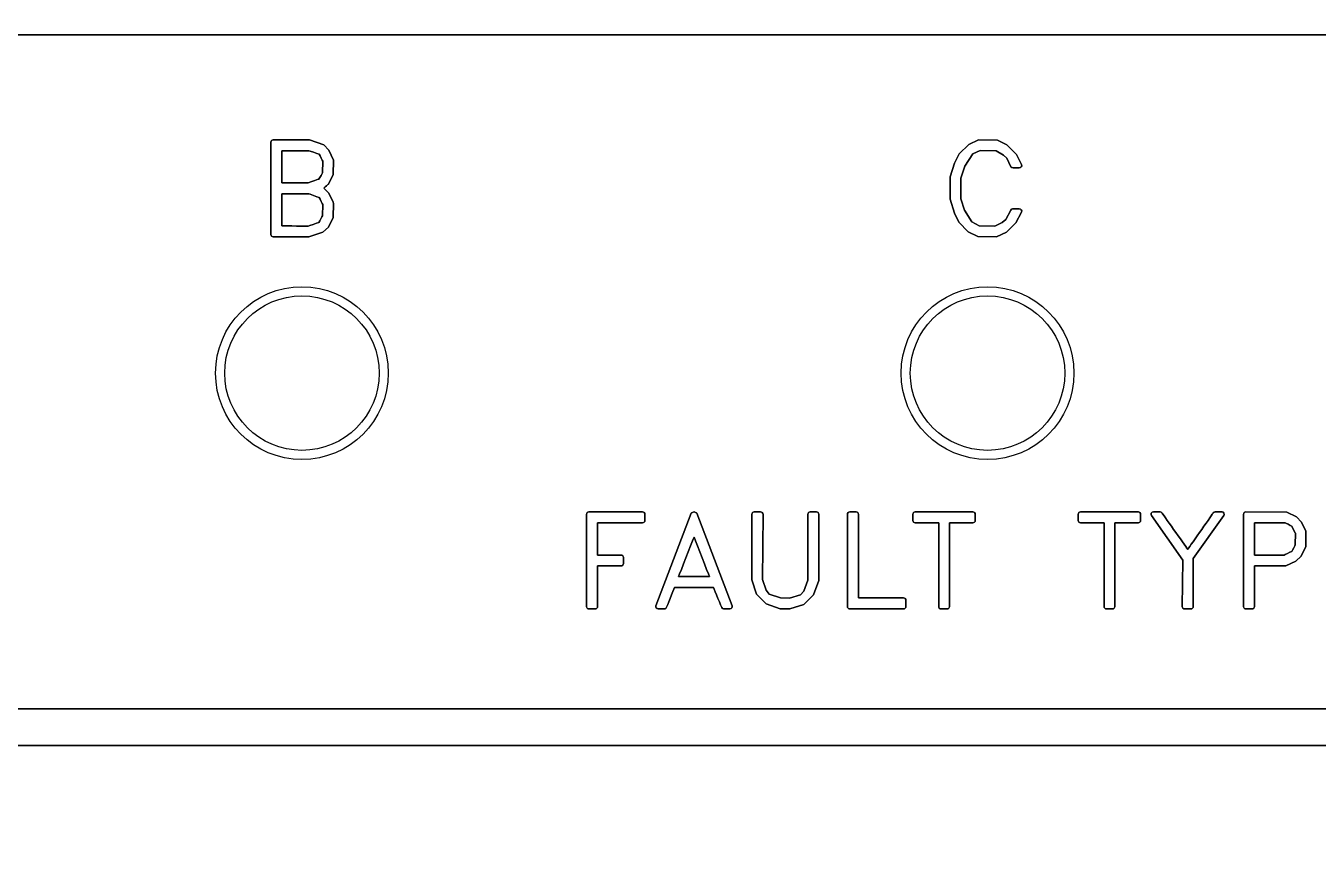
# Model space of a CAD drawing. Extents: x 5.5 to 12.5, y 5.1 to 18.5.
# Drawn here: x 9.078 to 10.492, y 11.346 to 12.248 of the extents above; entities that cross this region are included whole.
import ezdxf

# ---------------------------------------------------------------- set-up
doc = ezdxf.new("R2010")
doc.units = 0
doc.header["$MEASUREMENT"] = 0
doc.layers.get('0').update_dxf_attribs({"linetype": 'CONTINUOUS'})

msp = doc.modelspace()

# ---------------------------------------------------------------- linework, layer by layer
at = {"color": 7}
for centre, radius in [((9.3798, 11.8683), 0.0945), ((9.3798, 11.8683), 0.0945), ((10.1298, 11.8683), 0.0945), ((10.1298, 11.8683), 0.0945), ((9.3798, 11.8683), 0.0845), ((9.3798, 11.8683), 0.0845), ((10.1298, 11.8683), 0.0845), ((10.1298, 11.8683), 0.0845)]:
    msp.add_circle(centre, radius, dxfattribs=at)
for points, knots in [([(12.1297, 18.4983), (12.1297, 18.4983), (5.8796, 18.4983), (5.8796, 18.4983), (5.6701, 18.4983), (5.4996, 18.3279), (5.4996, 18.1183), (5.4996, 18.1183), (5.4996, 5.8684), (5.4996, 5.8684), (5.4996, 5.6589), (5.6701, 5.4884), (5.8796, 5.4884), (5.8796, 5.4884), (12.1297, 5.4884), (12.1297, 5.4884), (12.3391, 5.4884), (12.5097, 5.6589), (12.5097, 5.8684), (12.5097, 5.8684), (12.5097, 18.1183), (12.5097, 18.1183), (12.5097, 18.3279), (12.3391, 18.4983), (12.1297, 18.4983)], [0, 0, 0, 0, 1, 1, 1, 2, 2, 2, 3, 3, 3, 4, 4, 4, 5, 5, 5, 6, 6, 6, 7, 7, 7, 8, 8, 8, 8]), ([(12.1297, 18.4883), (12.1297, 18.4883), (5.8796, 18.4883), (5.8796, 18.4883), (5.6756, 18.4883), (5.5096, 18.3224), (5.5096, 18.1183), (5.5096, 18.1183), (5.5096, 5.8684), (5.5096, 5.8684), (5.5096, 5.6644), (5.6756, 5.4984), (5.8796, 5.4984), (5.8796, 5.4984), (12.1297, 5.4984), (12.1297, 5.4984), (12.1724, 5.4984), (12.213, 5.5056), (12.2513, 5.519), (12.2513, 5.519), (12.2489, 5.519), (12.2489, 5.519), (12.2489, 5.519), (12.2382, 5.5232), (12.2382, 5.5232), (12.2382, 5.5232), (12.2341, 5.5273), (12.2341, 5.5273), (12.2341, 5.5273), (12.231, 5.5332), (12.231, 5.5332), (12.2313, 5.5325), (12.2323, 5.5325), (12.233, 5.5321), (12.2327, 5.5328), (12.2323, 5.5339), (12.2323, 5.5339), (12.232, 5.5345), (12.2316, 5.5352), (12.2316, 5.5359), (12.2316, 5.537), (12.2323, 5.538), (12.2334, 5.5383), (12.2351, 5.539), (12.2365, 5.5383), (12.2372, 5.5363), (12.2372, 5.5363), (12.2378, 5.5356), (12.2382, 5.5349), (12.2382, 5.5352), (12.2389, 5.5356), (12.2389, 5.5359), (12.2389, 5.5363), (12.2389, 5.5366), (12.2385, 5.537), (12.2385, 5.537), (12.2406, 5.5321), (12.2406, 5.5321), (12.2406, 5.5321), (12.2423, 5.5304), (12.2434, 5.5297), (12.2444, 5.5294), (12.2502, 5.5273), (12.2502, 5.5273), (12.2502, 5.5273), (12.2578, 5.527), (12.2578, 5.527), (12.2578, 5.527), (12.2647, 5.5294), (12.2661, 5.5297), (12.2668, 5.5304), (12.2699, 5.5335), (12.2706, 5.5342), (12.2709, 5.5356), (12.273, 5.5414), (12.273, 5.5414), (12.273, 5.5414), (12.2733, 5.5463), (12.2733, 5.5463), (12.2733, 5.5463), (12.2709, 5.5528), (12.2706, 5.5542), (12.2699, 5.5549), (12.2668, 5.558), (12.2657, 5.559), (12.2647, 5.5594), (12.2589, 5.5614), (12.2589, 5.5614), (12.2589, 5.5614), (12.2513, 5.5614), (12.2513, 5.5614), (12.2513, 5.5614), (12.2444, 5.5594), (12.243, 5.559), (12.2423, 5.558), (12.2396, 5.5552), (12.2396, 5.5552), (12.2385, 5.5542), (12.2368, 5.5538), (12.2354, 5.5545), (12.2341, 5.5552), (12.2334, 5.5566), (12.2334, 5.558), (12.2334, 5.558), (12.2368, 5.5879), (12.2368, 5.5879), (12.2368, 5.5897), (12.2385, 5.591), (12.2403, 5.591), (12.2403, 5.591), (12.2713, 5.591), (12.2713, 5.591), (12.2733, 5.591), (12.2747, 5.589), (12.2747, 5.5869), (12.2747, 5.5848), (12.2733, 5.5828), (12.2713, 5.5828), (12.2713, 5.5828), (12.2496, 5.5828), (12.2447, 5.5828), (12.244, 5.5793), (12.2437, 5.5735), (12.243, 5.5676), (12.2461, 5.5687), (12.2499, 5.5697), (12.2499, 5.5697), (12.2499, 5.5697), (12.2602, 5.5697), (12.2602, 5.5697), (12.2602, 5.5697), (12.2695, 5.5666), (12.2695, 5.5666), (12.2702, 5.5662), (12.2706, 5.5659), (12.2709, 5.5656), (12.2709, 5.5656), (12.2775, 5.5594), (12.2775, 5.5594), (12.2778, 5.559), (12.2781, 5.5583), (12.2781, 5.558), (12.2781, 5.558), (12.2816, 5.5473), (12.2816, 5.5473), (12.2816, 5.5473), (12.2812, 5.5401), (12.2812, 5.5401), (12.2812, 5.5401), (12.2781, 5.5308), (12.2781, 5.5308), (12.2781, 5.5301), (12.2778, 5.5297), (12.2775, 5.5294), (12.2775, 5.5294), (12.2771, 5.529), (12.2771, 5.529), (12.408, 5.5862), (12.4997, 5.7168), (12.4997, 5.8684), (12.4997, 5.8684), (12.4997, 18.1183), (12.4997, 18.1183), (12.4997, 18.3224), (12.3336, 18.4883), (12.1297, 18.4883)], [0, 0, 0, 0, 1, 1, 1, 2, 2, 2, 3, 3, 3, 4, 4, 4, 5, 5, 5, 6, 6, 6, 7, 7, 7, 8, 8, 8, 9, 9, 9, 10, 10, 10, 11, 11, 11, 12, 12, 12, 13, 13, 13, 14, 14, 14, 15, 15, 15, 16, 16, 16, 17, 17, 17, 18, 18, 18, 19, 19, 19, 20, 20, 20, 21, 21, 21, 22, 22, 22, 23, 23, 23, 24, 24, 24, 25, 25, 25, 26, 26, 26, 27, 27, 27, 28, 28, 28, 29, 29, 29, 30, 30, 30, 31, 31, 31, 32, 32, 32, 33, 33, 33, 34, 34, 34, 35, 35, 35, 36, 36, 36, 37, 37, 37, 38, 38, 38, 39, 39, 39, 40, 40, 40, 41, 41, 41, 42, 42, 42, 43, 43, 43, 44, 44, 44, 45, 45, 45, 46, 46, 46, 47, 47, 47, 48, 48, 48, 49, 49, 49, 50, 50, 50, 51, 51, 51, 52, 52, 52, 53, 53, 53, 54, 54, 54, 55, 55, 55, 55]), ([(12.4997, 5.8684), (12.4997, 5.7168), (12.408, 5.5862), (12.2771, 5.529), (12.2771, 5.529), (12.2775, 5.5294), (12.2775, 5.5294), (12.2778, 5.5297), (12.2781, 5.5301), (12.2781, 5.5308), (12.2781, 5.5308), (12.2812, 5.5401), (12.2812, 5.5401), (12.2812, 5.5401), (12.2816, 5.5473), (12.2816, 5.5473), (12.2816, 5.5473), (12.2781, 5.558), (12.2781, 5.558), (12.2781, 5.5583), (12.2778, 5.559), (12.2775, 5.5594), (12.2775, 5.5594), (12.2709, 5.5656), (12.2709, 5.5656), (12.2706, 5.5659), (12.2702, 5.5662), (12.2695, 5.5666), (12.2695, 5.5666), (12.2602, 5.5697), (12.2602, 5.5697), (12.2602, 5.5697), (12.2499, 5.5697), (12.2499, 5.5697), (12.2499, 5.5697), (12.2461, 5.5687), (12.243, 5.5676), (12.2437, 5.5735), (12.244, 5.5793), (12.2447, 5.5828), (12.2496, 5.5828), (12.2713, 5.5828), (12.2713, 5.5828), (12.2733, 5.5828), (12.2747, 5.5848), (12.2747, 5.5869), (12.2747, 5.589), (12.2733, 5.591), (12.2713, 5.591), (12.2713, 5.591), (12.2403, 5.591), (12.2403, 5.591), (12.2385, 5.591), (12.2368, 5.5897), (12.2368, 5.5879), (12.2368, 5.5879), (12.2334, 5.558), (12.2334, 5.558), (12.2334, 5.5566), (12.2341, 5.5552), (12.2354, 5.5545), (12.2368, 5.5538), (12.2385, 5.5542), (12.2396, 5.5552), (12.2396, 5.5552), (12.2423, 5.558), (12.243, 5.559), (12.2444, 5.5594), (12.2513, 5.5614), (12.2513, 5.5614), (12.2513, 5.5614), (12.2589, 5.5614), (12.2589, 5.5614), (12.2589, 5.5614), (12.2647, 5.5594), (12.2657, 5.559), (12.2668, 5.558), (12.2699, 5.5549), (12.2706, 5.5542), (12.2709, 5.5528), (12.2733, 5.5463), (12.2733, 5.5463), (12.2733, 5.5463), (12.273, 5.5414), (12.273, 5.5414), (12.273, 5.5414), (12.2709, 5.5356), (12.2706, 5.5342), (12.2699, 5.5335), (12.2668, 5.5304), (12.2661, 5.5297), (12.2647, 5.5294), (12.2578, 5.527), (12.2578, 5.527), (12.2578, 5.527), (12.2502, 5.5273), (12.2502, 5.5273), (12.2502, 5.5273), (12.2444, 5.5294), (12.2434, 5.5297), (12.2423, 5.5304), (12.2406, 5.5321), (12.2406, 5.5321), (12.2406, 5.5321), (12.2385, 5.537), (12.2385, 5.537), (12.2389, 5.5366), (12.2389, 5.5363), (12.2389, 5.5359), (12.2389, 5.5356), (12.2382, 5.5352), (12.2382, 5.5349), (12.2378, 5.5356), (12.2372, 5.5363), (12.2372, 5.5363), (12.2365, 5.5383), (12.2351, 5.539), (12.2334, 5.5383), (12.2323, 5.538), (12.2316, 5.537), (12.2316, 5.5359), (12.2316, 5.5352), (12.232, 5.5345), (12.2323, 5.5339), (12.2323, 5.5339), (12.2327, 5.5328), (12.233, 5.5321), (12.2323, 5.5325), (12.2313, 5.5325), (12.231, 5.5332), (12.231, 5.5332), (12.2341, 5.5273), (12.2341, 5.5273), (12.2341, 5.5273), (12.2382, 5.5232), (12.2382, 5.5232), (12.2382, 5.5232), (12.2489, 5.519), (12.2489, 5.519), (12.2489, 5.519), (12.2513, 5.519), (12.2513, 5.519), (12.213, 5.5056), (12.1724, 5.4984), (12.1297, 5.4984), (12.1297, 5.4984), (5.8796, 5.4984), (5.8796, 5.4984), (5.6756, 5.4984), (5.5096, 5.6644), (5.5096, 5.8684), (5.5096, 5.8684), (5.5096, 18.1183), (5.5096, 18.1183), (5.5096, 18.3224), (5.6756, 18.4883), (5.8796, 18.4883), (5.8796, 18.4883), (12.1297, 18.4883), (12.1297, 18.4883), (12.3336, 18.4883), (12.4997, 18.3224), (12.4997, 18.1183), (12.4997, 18.1183), (12.4997, 5.8684), (12.4997, 5.8684)], [0, 0, 0, 0, 1, 1, 1, 2, 2, 2, 3, 3, 3, 4, 4, 4, 5, 5, 5, 6, 6, 6, 7, 7, 7, 8, 8, 8, 9, 9, 9, 10, 10, 10, 11, 11, 11, 12, 12, 12, 13, 13, 13, 14, 14, 14, 15, 15, 15, 16, 16, 16, 17, 17, 17, 18, 18, 18, 19, 19, 19, 20, 20, 20, 21, 21, 21, 22, 22, 22, 23, 23, 23, 24, 24, 24, 25, 25, 25, 26, 26, 26, 27, 27, 27, 28, 28, 28, 29, 29, 29, 30, 30, 30, 31, 31, 31, 32, 32, 32, 33, 33, 33, 34, 34, 34, 35, 35, 35, 36, 36, 36, 37, 37, 37, 38, 38, 38, 39, 39, 39, 40, 40, 40, 41, 41, 41, 42, 42, 42, 43, 43, 43, 44, 44, 44, 45, 45, 45, 46, 46, 46, 47, 47, 47, 48, 48, 48, 49, 49, 49, 50, 50, 50, 51, 51, 51, 52, 52, 52, 53, 53, 53, 54, 54, 54, 55, 55, 55, 55]), ([(12.2985, 11.5807), (12.2985, 11.5145), (12.2447, 11.4608), (12.1786, 11.4608), (12.1786, 11.4608), (5.8286, 11.4608), (5.8286, 11.4608), (5.7624, 11.4608), (5.7087, 11.5145), (5.7087, 11.5807), (5.7087, 11.5807), (5.7087, 16.5428), (5.7087, 16.5428), (5.7087, 16.609), (5.7624, 16.6627), (5.8286, 16.6627), (5.8286, 16.6627), (12.1786, 16.6627), (12.1786, 16.6627), (12.2447, 16.6627), (12.2985, 16.609), (12.2985, 16.5428), (12.2985, 16.5428), (12.2985, 11.5807), (12.2985, 11.5807)], [0, 0, 0, 0, 1, 1, 1, 2, 2, 2, 3, 3, 3, 4, 4, 4, 5, 5, 5, 6, 6, 6, 7, 7, 7, 8, 8, 8, 8]), ([(12.1786, 16.6627), (12.1786, 16.6627), (5.8286, 16.6627), (5.8286, 16.6627), (5.7624, 16.6627), (5.7087, 16.609), (5.7087, 16.5428), (5.7087, 16.5428), (5.7087, 11.5807), (5.7087, 11.5807), (5.7087, 11.5145), (5.7624, 11.4608), (5.8286, 11.4608), (5.8286, 11.4608), (12.1786, 11.4608), (12.1786, 11.4608), (12.2447, 11.4608), (12.2985, 11.5145), (12.2985, 11.5807), (12.2985, 11.5807), (12.2985, 16.5428), (12.2985, 16.5428), (12.2985, 16.609), (12.2447, 16.6627), (12.1786, 16.6627)], [0, 0, 0, 0, 1, 1, 1, 2, 2, 2, 3, 3, 3, 4, 4, 4, 5, 5, 5, 6, 6, 6, 7, 7, 7, 8, 8, 8, 8]), ([(8.3378, 11.5008), (8.3378, 11.5008), (12.1786, 11.5008), (12.1786, 11.5008), (12.2227, 11.5008), (12.2585, 11.5366), (12.2585, 11.5807), (12.2585, 11.5807), (12.2585, 12.2384), (12.2585, 12.2384), (12.2585, 12.2384), (8.3378, 12.2384), (8.3378, 12.2384), (8.3378, 12.2384), (8.3378, 11.5008), (8.3378, 11.5008)], [0, 0, 0, 0, 1, 1, 1, 2, 2, 2, 3, 3, 3, 4, 4, 4, 5, 5, 5, 5]), ([(12.2585, 11.5807), (12.2585, 11.5366), (12.2227, 11.5008), (12.1786, 11.5008), (12.1786, 11.5008), (8.3378, 11.5008), (8.3378, 11.5008), (8.3378, 11.5008), (8.3378, 12.2384), (8.3378, 12.2384), (8.3378, 12.2384), (12.2585, 12.2384), (12.2585, 12.2384), (12.2585, 12.2384), (12.2585, 11.5807), (12.2585, 11.5807)], [0, 0, 0, 0, 1, 1, 1, 2, 2, 2, 3, 3, 3, 4, 4, 4, 5, 5, 5, 5]), ([(9.3459, 12.1211), (9.3459, 12.1224), (9.3469, 12.1236), (9.3483, 12.1236), (9.3483, 12.1236), (9.3881, 12.1235), (9.3881, 12.1235), (9.3881, 12.1235), (9.4036, 12.1181), (9.4036, 12.1181), (9.4036, 12.1181), (9.4091, 12.1124), (9.4091, 12.1124), (9.4091, 12.1124), (9.4142, 12.1014), (9.4142, 12.1014), (9.4142, 12.1014), (9.4139, 12.0857), (9.4139, 12.0857), (9.4139, 12.0857), (9.4087, 12.0751), (9.4087, 12.0751), (9.4087, 12.0751), (9.4053, 12.0721), (9.4039, 12.0708), (9.4042, 12.0702), (9.4091, 12.0652), (9.4091, 12.0652), (9.4091, 12.0652), (9.4139, 12.0554), (9.4139, 12.0554), (9.4139, 12.0551), (9.4142, 12.0547), (9.4142, 12.0542), (9.4142, 12.0542), (9.4139, 12.0385), (9.4139, 12.0385), (9.4139, 12.0385), (9.4087, 12.028), (9.4087, 12.028), (9.4087, 12.028), (9.4025, 12.0225), (9.4025, 12.0225), (9.4025, 12.0225), (9.3874, 12.0175), (9.3874, 12.0175), (9.3874, 12.0175), (9.3483, 12.0175), (9.3483, 12.0175), (9.3469, 12.0175), (9.3459, 12.0186), (9.3459, 12.0199), (9.3459, 12.0199), (9.3459, 12.1211), (9.3459, 12.1211)], [0, 0, 0, 0, 1, 1, 1, 2, 2, 2, 3, 3, 3, 4, 4, 4, 5, 5, 5, 6, 6, 6, 7, 7, 7, 8, 8, 8, 9, 9, 9, 10, 10, 10, 11, 11, 11, 12, 12, 12, 13, 13, 13, 14, 14, 14, 15, 15, 15, 16, 16, 16, 17, 17, 17, 18, 18, 18, 18]), ([(9.3483, 12.0175), (9.3483, 12.0175), (9.3874, 12.0175), (9.3874, 12.0175), (9.3874, 12.0175), (9.4025, 12.0225), (9.4025, 12.0225), (9.4025, 12.0225), (9.4087, 12.028), (9.4087, 12.028), (9.4087, 12.028), (9.4139, 12.0385), (9.4139, 12.0385), (9.4139, 12.0385), (9.4142, 12.0542), (9.4142, 12.0542), (9.4142, 12.0547), (9.4139, 12.0551), (9.4139, 12.0554), (9.4139, 12.0554), (9.4091, 12.0652), (9.4091, 12.0652), (9.4091, 12.0652), (9.4042, 12.0702), (9.4039, 12.0708), (9.4053, 12.0721), (9.4087, 12.0751), (9.4087, 12.0751), (9.4087, 12.0751), (9.4139, 12.0857), (9.4139, 12.0857), (9.4139, 12.0857), (9.4142, 12.1014), (9.4142, 12.1014), (9.4142, 12.1014), (9.4091, 12.1124), (9.4091, 12.1124), (9.4091, 12.1124), (9.4036, 12.1181), (9.4036, 12.1181), (9.4036, 12.1181), (9.3881, 12.1235), (9.3881, 12.1235), (9.3881, 12.1235), (9.3483, 12.1236), (9.3483, 12.1236), (9.3469, 12.1236), (9.3459, 12.1224), (9.3459, 12.1211), (9.3459, 12.1211), (9.3459, 12.0199), (9.3459, 12.0199), (9.3459, 12.0186), (9.3469, 12.0175), (9.3483, 12.0175)], [0, 0, 0, 0, 1, 1, 1, 2, 2, 2, 3, 3, 3, 4, 4, 4, 5, 5, 5, 6, 6, 6, 7, 7, 7, 8, 8, 8, 9, 9, 9, 10, 10, 10, 11, 11, 11, 12, 12, 12, 13, 13, 13, 14, 14, 14, 15, 15, 15, 16, 16, 16, 17, 17, 17, 18, 18, 18, 18]), ([(10.0888, 12.0832), (10.0888, 12.0832), (10.0936, 12.098), (10.0936, 12.098), (10.0936, 12.098), (10.0988, 12.1083), (10.0988, 12.1083), (10.0988, 12.1083), (10.1095, 12.1185), (10.1095, 12.1185), (10.1095, 12.1185), (10.1201, 12.1236), (10.1201, 12.1236), (10.1201, 12.1236), (10.1408, 12.1233), (10.1408, 12.1233), (10.1408, 12.1233), (10.1511, 12.118), (10.1511, 12.118), (10.1511, 12.118), (10.1615, 12.1076), (10.1615, 12.1076), (10.1615, 12.1076), (10.167, 12.0966), (10.167, 12.0966), (10.1673, 12.0957), (10.1673, 12.0949), (10.1666, 12.094), (10.1663, 12.0933), (10.1656, 12.093), (10.1646, 12.093), (10.1646, 12.093), (10.1577, 12.093), (10.1577, 12.093), (10.1567, 12.093), (10.156, 12.0935), (10.1553, 12.0942), (10.1553, 12.0942), (10.1508, 12.1035), (10.1508, 12.1035), (10.1508, 12.1035), (10.1474, 12.1069), (10.1474, 12.1069), (10.1474, 12.1069), (10.1391, 12.1116), (10.1391, 12.1116), (10.1391, 12.1116), (10.1219, 12.1119), (10.1219, 12.1119), (10.1219, 12.1119), (10.1139, 12.1083), (10.1139, 12.1083), (10.1139, 12.1083), (10.105, 12.0949), (10.105, 12.0949), (10.105, 12.0949), (10.1005, 12.0818), (10.1005, 12.0818), (10.1005, 12.0818), (10.1005, 12.0592), (10.1005, 12.0592), (10.1005, 12.0592), (10.1046, 12.0466), (10.1046, 12.0466), (10.1046, 12.0466), (10.1126, 12.0337), (10.1126, 12.0337), (10.1126, 12.0337), (10.1208, 12.0294), (10.1208, 12.0294), (10.1208, 12.0294), (10.1377, 12.0291), (10.1377, 12.0291), (10.1377, 12.0291), (10.146, 12.033), (10.146, 12.033), (10.146, 12.033), (10.1498, 12.0365), (10.1498, 12.0365), (10.1498, 12.0365), (10.1553, 12.0468), (10.1553, 12.0468), (10.1556, 12.0477), (10.1563, 12.0482), (10.1573, 12.0482), (10.1573, 12.0482), (10.1646, 12.0482), (10.1646, 12.0482), (10.1656, 12.0482), (10.1663, 12.0477), (10.1666, 12.047), (10.1673, 12.0463), (10.1673, 12.0453), (10.167, 12.0446), (10.167, 12.0446), (10.1608, 12.0327), (10.1608, 12.0327), (10.1608, 12.0327), (10.1505, 12.0225), (10.1505, 12.0225), (10.1505, 12.0225), (10.1398, 12.0175), (10.1398, 12.0175), (10.1398, 12.0175), (10.1191, 12.0177), (10.1191, 12.0177), (10.1191, 12.0177), (10.1088, 12.023), (10.1088, 12.023), (10.1088, 12.023), (10.0984, 12.0334), (10.0984, 12.0334), (10.0984, 12.0334), (10.0936, 12.0434), (10.0936, 12.0434), (10.0936, 12.0434), (10.0888, 12.0587), (10.0888, 12.0587), (10.0888, 12.0587), (10.0888, 12.0832), (10.0888, 12.0832)], [0, 0, 0, 0, 1, 1, 1, 2, 2, 2, 3, 3, 3, 4, 4, 4, 5, 5, 5, 6, 6, 6, 7, 7, 7, 8, 8, 8, 9, 9, 9, 10, 10, 10, 11, 11, 11, 12, 12, 12, 13, 13, 13, 14, 14, 14, 15, 15, 15, 16, 16, 16, 17, 17, 17, 18, 18, 18, 19, 19, 19, 20, 20, 20, 21, 21, 21, 22, 22, 22, 23, 23, 23, 24, 24, 24, 25, 25, 25, 26, 26, 26, 27, 27, 27, 28, 28, 28, 29, 29, 29, 30, 30, 30, 31, 31, 31, 32, 32, 32, 33, 33, 33, 34, 34, 34, 35, 35, 35, 36, 36, 36, 37, 37, 37, 38, 38, 38, 39, 39, 39, 40, 40, 40, 40]), ([(10.0984, 12.0334), (10.0984, 12.0334), (10.1088, 12.023), (10.1088, 12.023), (10.1088, 12.023), (10.1191, 12.0177), (10.1191, 12.0177), (10.1191, 12.0177), (10.1398, 12.0175), (10.1398, 12.0175), (10.1398, 12.0175), (10.1505, 12.0225), (10.1505, 12.0225), (10.1505, 12.0225), (10.1608, 12.0327), (10.1608, 12.0327), (10.1608, 12.0327), (10.167, 12.0446), (10.167, 12.0446), (10.1673, 12.0453), (10.1673, 12.0463), (10.1666, 12.047), (10.1663, 12.0477), (10.1656, 12.0482), (10.1646, 12.0482), (10.1646, 12.0482), (10.1573, 12.0482), (10.1573, 12.0482), (10.1563, 12.0482), (10.1556, 12.0477), (10.1553, 12.0468), (10.1553, 12.0468), (10.1498, 12.0365), (10.1498, 12.0365), (10.1498, 12.0365), (10.146, 12.033), (10.146, 12.033), (10.146, 12.033), (10.1377, 12.0291), (10.1377, 12.0291), (10.1377, 12.0291), (10.1208, 12.0294), (10.1208, 12.0294), (10.1208, 12.0294), (10.1126, 12.0337), (10.1126, 12.0337), (10.1126, 12.0337), (10.1046, 12.0466), (10.1046, 12.0466), (10.1046, 12.0466), (10.1005, 12.0592), (10.1005, 12.0592), (10.1005, 12.0592), (10.1005, 12.0818), (10.1005, 12.0818), (10.1005, 12.0818), (10.105, 12.0949), (10.105, 12.0949), (10.105, 12.0949), (10.1139, 12.1083), (10.1139, 12.1083), (10.1139, 12.1083), (10.1219, 12.1119), (10.1219, 12.1119), (10.1219, 12.1119), (10.1391, 12.1116), (10.1391, 12.1116), (10.1391, 12.1116), (10.1474, 12.1069), (10.1474, 12.1069), (10.1474, 12.1069), (10.1508, 12.1035), (10.1508, 12.1035), (10.1508, 12.1035), (10.1553, 12.0942), (10.1553, 12.0942), (10.156, 12.0935), (10.1567, 12.093), (10.1577, 12.093), (10.1577, 12.093), (10.1646, 12.093), (10.1646, 12.093), (10.1656, 12.093), (10.1663, 12.0933), (10.1666, 12.094), (10.1673, 12.0949), (10.1673, 12.0957), (10.167, 12.0966), (10.167, 12.0966), (10.1615, 12.1076), (10.1615, 12.1076), (10.1615, 12.1076), (10.1511, 12.118), (10.1511, 12.118), (10.1511, 12.118), (10.1408, 12.1233), (10.1408, 12.1233), (10.1408, 12.1233), (10.1201, 12.1236), (10.1201, 12.1236), (10.1201, 12.1236), (10.1095, 12.1185), (10.1095, 12.1185), (10.1095, 12.1185), (10.0988, 12.1083), (10.0988, 12.1083), (10.0988, 12.1083), (10.0936, 12.098), (10.0936, 12.098), (10.0936, 12.098), (10.0888, 12.0832), (10.0888, 12.0832), (10.0888, 12.0832), (10.0888, 12.0587), (10.0888, 12.0587), (10.0888, 12.0587), (10.0936, 12.0434), (10.0936, 12.0434), (10.0936, 12.0434), (10.0984, 12.0334), (10.0984, 12.0334)], [0, 0, 0, 0, 1, 1, 1, 2, 2, 2, 3, 3, 3, 4, 4, 4, 5, 5, 5, 6, 6, 6, 7, 7, 7, 8, 8, 8, 9, 9, 9, 10, 10, 10, 11, 11, 11, 12, 12, 12, 13, 13, 13, 14, 14, 14, 15, 15, 15, 16, 16, 16, 17, 17, 17, 18, 18, 18, 19, 19, 19, 20, 20, 20, 21, 21, 21, 22, 22, 22, 23, 23, 23, 24, 24, 24, 25, 25, 25, 26, 26, 26, 27, 27, 27, 28, 28, 28, 29, 29, 29, 30, 30, 30, 31, 31, 31, 32, 32, 32, 33, 33, 33, 34, 34, 34, 35, 35, 35, 36, 36, 36, 37, 37, 37, 38, 38, 38, 39, 39, 39, 40, 40, 40, 40]), ([(9.4022, 12.0876), (9.4022, 12.0876), (9.4025, 12.1002), (9.4025, 12.1002), (9.4025, 12.1002), (9.3994, 12.1064), (9.3987, 12.1078), (9.397, 12.1085), (9.3874, 12.1116), (9.3874, 12.1116), (9.3874, 12.1116), (9.3619, 12.1116), (9.3577, 12.1116), (9.3577, 12.1076), (9.3577, 12.0806), (9.3577, 12.0764), (9.3619, 12.0764), (9.386, 12.0764), (9.386, 12.0764), (9.386, 12.0764), (9.397, 12.0802), (9.3984, 12.0807), (9.3994, 12.0821), (9.4022, 12.0876), (9.4022, 12.0876)], [0, 0, 0, 0, 1, 1, 1, 2, 2, 2, 3, 3, 3, 4, 4, 4, 5, 5, 5, 6, 6, 6, 7, 7, 7, 8, 8, 8, 8]), ([(9.3577, 12.0764), (9.3577, 12.0806), (9.3577, 12.1076), (9.3577, 12.1116), (9.3619, 12.1116), (9.3874, 12.1116), (9.3874, 12.1116), (9.3874, 12.1116), (9.397, 12.1085), (9.3987, 12.1078), (9.3994, 12.1064), (9.4025, 12.1002), (9.4025, 12.1002), (9.4025, 12.1002), (9.4022, 12.0876), (9.4022, 12.0876), (9.4022, 12.0876), (9.3994, 12.0821), (9.3984, 12.0807), (9.397, 12.0802), (9.386, 12.0764), (9.386, 12.0764), (9.386, 12.0764), (9.3619, 12.0764), (9.3577, 12.0764)], [0, 0, 0, 0, 1, 1, 1, 2, 2, 2, 3, 3, 3, 4, 4, 4, 5, 5, 5, 6, 6, 6, 7, 7, 7, 8, 8, 8, 8]), ([(9.3984, 12.0332), (9.3991, 12.0346), (9.4022, 12.0403), (9.4022, 12.0403), (9.4022, 12.0403), (9.4025, 12.053), (9.4025, 12.053), (9.4025, 12.053), (9.3994, 12.059), (9.3987, 12.0604), (9.397, 12.0611), (9.3874, 12.0646), (9.3874, 12.0646), (9.3874, 12.0646), (9.3619, 12.0646), (9.3577, 12.0646), (9.3577, 12.0604), (9.3577, 12.0335), (9.3577, 12.0294), (9.3619, 12.0294), (9.3867, 12.0292), (9.3867, 12.0292), (9.3867, 12.0292), (9.3967, 12.0327), (9.3984, 12.0332)], [0, 0, 0, 0, 1, 1, 1, 2, 2, 2, 3, 3, 3, 4, 4, 4, 5, 5, 5, 6, 6, 6, 7, 7, 7, 8, 8, 8, 8]), ([(9.3577, 12.0646), (9.3619, 12.0646), (9.3874, 12.0646), (9.3874, 12.0646), (9.3874, 12.0646), (9.397, 12.0611), (9.3987, 12.0604), (9.3994, 12.059), (9.4025, 12.053), (9.4025, 12.053), (9.4025, 12.053), (9.4022, 12.0403), (9.4022, 12.0403), (9.4022, 12.0403), (9.3991, 12.0346), (9.3984, 12.0332), (9.3967, 12.0327), (9.3867, 12.0292), (9.3867, 12.0292), (9.3867, 12.0292), (9.3619, 12.0294), (9.3577, 12.0294), (9.3577, 12.0335), (9.3577, 12.0604), (9.3577, 12.0646)], [0, 0, 0, 0, 1, 1, 1, 2, 2, 2, 3, 3, 3, 4, 4, 4, 5, 5, 5, 6, 6, 6, 7, 7, 7, 8, 8, 8, 8]), ([(9.6912, 11.7138), (9.6912, 11.7152), (9.6923, 11.7164), (9.6936, 11.7164), (9.6936, 11.7164), (9.7525, 11.7164), (9.7525, 11.7164), (9.7539, 11.7164), (9.755, 11.7152), (9.755, 11.7138), (9.755, 11.7138), (9.755, 11.707), (9.755, 11.707), (9.755, 11.7056), (9.7539, 11.7045), (9.7525, 11.7045), (9.7525, 11.7045), (9.7078, 11.7045), (9.7033, 11.7045), (9.7033, 11.7004), (9.7033, 11.6734), (9.7033, 11.6692), (9.7074, 11.6692), (9.7288, 11.6692), (9.7288, 11.6692), (9.7302, 11.6692), (9.7315, 11.6682), (9.7315, 11.6668), (9.7315, 11.6668), (9.7315, 11.6599), (9.7315, 11.6599), (9.7315, 11.6585), (9.7302, 11.6573), (9.7288, 11.6573), (9.7288, 11.6573), (9.7074, 11.6573), (9.7033, 11.6573), (9.7033, 11.6529), (9.7033, 11.6127), (9.7033, 11.6127), (9.7033, 11.6113), (9.7019, 11.6103), (9.7005, 11.6103), (9.7005, 11.6103), (9.6936, 11.6103), (9.6936, 11.6103), (9.6923, 11.6103), (9.6912, 11.6113), (9.6912, 11.6127), (9.6912, 11.6127), (9.6912, 11.7138), (9.6912, 11.7138)], [0, 0, 0, 0, 1, 1, 1, 2, 2, 2, 3, 3, 3, 4, 4, 4, 5, 5, 5, 6, 6, 6, 7, 7, 7, 8, 8, 8, 9, 9, 9, 10, 10, 10, 11, 11, 11, 12, 12, 12, 13, 13, 13, 14, 14, 14, 15, 15, 15, 16, 16, 16, 17, 17, 17, 17]), ([(9.6936, 11.6103), (9.6936, 11.6103), (9.7005, 11.6103), (9.7005, 11.6103), (9.7019, 11.6103), (9.7033, 11.6113), (9.7033, 11.6127), (9.7033, 11.6127), (9.7033, 11.6529), (9.7033, 11.6573), (9.7074, 11.6573), (9.7288, 11.6573), (9.7288, 11.6573), (9.7302, 11.6573), (9.7315, 11.6585), (9.7315, 11.6599), (9.7315, 11.6599), (9.7315, 11.6668), (9.7315, 11.6668), (9.7315, 11.6682), (9.7302, 11.6692), (9.7288, 11.6692), (9.7288, 11.6692), (9.7074, 11.6692), (9.7033, 11.6692), (9.7033, 11.6734), (9.7033, 11.7004), (9.7033, 11.7045), (9.7078, 11.7045), (9.7525, 11.7045), (9.7525, 11.7045), (9.7539, 11.7045), (9.755, 11.7056), (9.755, 11.707), (9.755, 11.707), (9.755, 11.7138), (9.755, 11.7138), (9.755, 11.7152), (9.7539, 11.7164), (9.7525, 11.7164), (9.7525, 11.7164), (9.6936, 11.7164), (9.6936, 11.7164), (9.6923, 11.7164), (9.6912, 11.7152), (9.6912, 11.7138), (9.6912, 11.7138), (9.6912, 11.6127), (9.6912, 11.6127), (9.6912, 11.6113), (9.6923, 11.6103), (9.6936, 11.6103)], [0, 0, 0, 0, 1, 1, 1, 2, 2, 2, 3, 3, 3, 4, 4, 4, 5, 5, 5, 6, 6, 6, 7, 7, 7, 8, 8, 8, 9, 9, 9, 10, 10, 10, 11, 11, 11, 12, 12, 12, 13, 13, 13, 14, 14, 14, 15, 15, 15, 16, 16, 16, 17, 17, 17, 17]), ([(9.8056, 11.7149), (9.8059, 11.7157), (9.8077, 11.7164), (9.8087, 11.7164), (9.8097, 11.7164), (9.8115, 11.7157), (9.8118, 11.7149), (9.8118, 11.7149), (9.8504, 11.6138), (9.8504, 11.6138), (9.8507, 11.6127), (9.8507, 11.612), (9.85, 11.6113), (9.8497, 11.6107), (9.849, 11.6103), (9.848, 11.6103), (9.848, 11.6103), (9.8411, 11.6103), (9.8411, 11.6103), (9.8401, 11.6103), (9.8394, 11.611), (9.839, 11.6117), (9.839, 11.6117), (9.8311, 11.631), (9.8301, 11.6337), (9.827, 11.6337), (9.7904, 11.6337), (9.7873, 11.6337), (9.7863, 11.631), (9.7787, 11.612), (9.7787, 11.612), (9.7784, 11.611), (9.7774, 11.6103), (9.7763, 11.6103), (9.7763, 11.6103), (9.7694, 11.6103), (9.7694, 11.6103), (9.7687, 11.6103), (9.7677, 11.6107), (9.7674, 11.6113), (9.767, 11.612), (9.7667, 11.6127), (9.767, 11.6138), (9.767, 11.6138), (9.8056, 11.7149), (9.8056, 11.7149)], [0, 0, 0, 0, 1, 1, 1, 2, 2, 2, 3, 3, 3, 4, 4, 4, 5, 5, 5, 6, 6, 6, 7, 7, 7, 8, 8, 8, 9, 9, 9, 10, 10, 10, 11, 11, 11, 12, 12, 12, 13, 13, 13, 14, 14, 14, 15, 15, 15, 15]), ([(9.7694, 11.6103), (9.7694, 11.6103), (9.7763, 11.6103), (9.7763, 11.6103), (9.7774, 11.6103), (9.7784, 11.611), (9.7787, 11.612), (9.7787, 11.612), (9.7863, 11.631), (9.7873, 11.6337), (9.7904, 11.6337), (9.827, 11.6337), (9.8301, 11.6337), (9.8311, 11.631), (9.839, 11.6117), (9.839, 11.6117), (9.8394, 11.611), (9.8401, 11.6103), (9.8411, 11.6103), (9.8411, 11.6103), (9.848, 11.6103), (9.848, 11.6103), (9.849, 11.6103), (9.8497, 11.6107), (9.85, 11.6113), (9.8507, 11.612), (9.8507, 11.6127), (9.8504, 11.6138), (9.8504, 11.6138), (9.8118, 11.7149), (9.8118, 11.7149), (9.8115, 11.7157), (9.8097, 11.7164), (9.8087, 11.7164), (9.8077, 11.7164), (9.8059, 11.7157), (9.8056, 11.7149), (9.8056, 11.7149), (9.767, 11.6138), (9.767, 11.6138), (9.7667, 11.6127), (9.767, 11.612), (9.7674, 11.6113), (9.7677, 11.6107), (9.7687, 11.6103), (9.7694, 11.6103)], [0, 0, 0, 0, 1, 1, 1, 2, 2, 2, 3, 3, 3, 4, 4, 4, 5, 5, 5, 6, 6, 6, 7, 7, 7, 8, 8, 8, 9, 9, 9, 10, 10, 10, 11, 11, 11, 12, 12, 12, 13, 13, 13, 14, 14, 14, 15, 15, 15, 15]), ([(9.8721, 11.7138), (9.8721, 11.7152), (9.8731, 11.7164), (9.8745, 11.7164), (9.8745, 11.7164), (9.8814, 11.7164), (9.8814, 11.7164), (9.8828, 11.7164), (9.8842, 11.7152), (9.8842, 11.7138), (9.8842, 11.7138), (9.8838, 11.6424), (9.8838, 11.6424), (9.8838, 11.6424), (9.8876, 11.6306), (9.8876, 11.6306), (9.8876, 11.6306), (9.891, 11.6265), (9.891, 11.6265), (9.891, 11.6265), (9.9034, 11.6224), (9.9034, 11.6224), (9.9034, 11.6224), (9.9131, 11.622), (9.9131, 11.622), (9.9131, 11.622), (9.9251, 11.6258), (9.9251, 11.6258), (9.9251, 11.6258), (9.9289, 11.6296), (9.9289, 11.6296), (9.9289, 11.6296), (9.9334, 11.6417), (9.9334, 11.6417), (9.9334, 11.6417), (9.9334, 11.7138), (9.9334, 11.7138), (9.9334, 11.7152), (9.9344, 11.7164), (9.9358, 11.7164), (9.9358, 11.7164), (9.9427, 11.7164), (9.9427, 11.7164), (9.9441, 11.7164), (9.9451, 11.7152), (9.9451, 11.7138), (9.9451, 11.7138), (9.9451, 11.642), (9.9451, 11.642), (9.9451, 11.6417), (9.9451, 11.6413), (9.9451, 11.6413), (9.9451, 11.6413), (9.9396, 11.6258), (9.9396, 11.6258), (9.9396, 11.6258), (9.9289, 11.6151), (9.9289, 11.6151), (9.9289, 11.6151), (9.9134, 11.6103), (9.9134, 11.6103), (9.9134, 11.6103), (9.9031, 11.6103), (9.9031, 11.6103), (9.9031, 11.6103), (9.8876, 11.6158), (9.8876, 11.6158), (9.8876, 11.6158), (9.8769, 11.6265), (9.8769, 11.6265), (9.8769, 11.6265), (9.8721, 11.642), (9.8721, 11.642), (9.8721, 11.642), (9.8721, 11.7138), (9.8721, 11.7138)], [0, 0, 0, 0, 1, 1, 1, 2, 2, 2, 3, 3, 3, 4, 4, 4, 5, 5, 5, 6, 6, 6, 7, 7, 7, 8, 8, 8, 9, 9, 9, 10, 10, 10, 11, 11, 11, 12, 12, 12, 13, 13, 13, 14, 14, 14, 15, 15, 15, 16, 16, 16, 17, 17, 17, 18, 18, 18, 19, 19, 19, 20, 20, 20, 21, 21, 21, 22, 22, 22, 23, 23, 23, 24, 24, 24, 25, 25, 25, 25]), ([(9.8876, 11.6158), (9.8876, 11.6158), (9.9031, 11.6103), (9.9031, 11.6103), (9.9031, 11.6103), (9.9134, 11.6103), (9.9134, 11.6103), (9.9134, 11.6103), (9.9289, 11.6151), (9.9289, 11.6151), (9.9289, 11.6151), (9.9396, 11.6258), (9.9396, 11.6258), (9.9396, 11.6258), (9.9451, 11.6413), (9.9451, 11.6413), (9.9451, 11.6413), (9.9451, 11.6417), (9.9451, 11.642), (9.9451, 11.642), (9.9451, 11.7138), (9.9451, 11.7138), (9.9451, 11.7152), (9.9441, 11.7164), (9.9427, 11.7164), (9.9427, 11.7164), (9.9358, 11.7164), (9.9358, 11.7164), (9.9344, 11.7164), (9.9334, 11.7152), (9.9334, 11.7138), (9.9334, 11.7138), (9.9334, 11.6417), (9.9334, 11.6417), (9.9334, 11.6417), (9.9289, 11.6296), (9.9289, 11.6296), (9.9289, 11.6296), (9.9251, 11.6258), (9.9251, 11.6258), (9.9251, 11.6258), (9.9131, 11.622), (9.9131, 11.622), (9.9131, 11.622), (9.9034, 11.6224), (9.9034, 11.6224), (9.9034, 11.6224), (9.891, 11.6265), (9.891, 11.6265), (9.891, 11.6265), (9.8876, 11.6306), (9.8876, 11.6306), (9.8876, 11.6306), (9.8838, 11.6424), (9.8838, 11.6424), (9.8838, 11.6424), (9.8842, 11.7138), (9.8842, 11.7138), (9.8842, 11.7152), (9.8828, 11.7164), (9.8814, 11.7164), (9.8814, 11.7164), (9.8745, 11.7164), (9.8745, 11.7164), (9.8731, 11.7164), (9.8721, 11.7152), (9.8721, 11.7138), (9.8721, 11.7138), (9.8721, 11.642), (9.8721, 11.642), (9.8721, 11.642), (9.8769, 11.6265), (9.8769, 11.6265), (9.8769, 11.6265), (9.8876, 11.6158), (9.8876, 11.6158)], [0, 0, 0, 0, 1, 1, 1, 2, 2, 2, 3, 3, 3, 4, 4, 4, 5, 5, 5, 6, 6, 6, 7, 7, 7, 8, 8, 8, 9, 9, 9, 10, 10, 10, 11, 11, 11, 12, 12, 12, 13, 13, 13, 14, 14, 14, 15, 15, 15, 16, 16, 16, 17, 17, 17, 18, 18, 18, 19, 19, 19, 20, 20, 20, 21, 21, 21, 22, 22, 22, 23, 23, 23, 24, 24, 24, 25, 25, 25, 25]), ([(9.9765, 11.7138), (9.9765, 11.7152), (9.9779, 11.7164), (9.9792, 11.7164), (9.9792, 11.7164), (9.9861, 11.7164), (9.9861, 11.7164), (9.9875, 11.7164), (9.9885, 11.7152), (9.9885, 11.7138), (9.9885, 11.7138), (9.9885, 11.6269), (9.9885, 11.6224), (9.993, 11.6224), (10.0378, 11.6224), (10.0378, 11.6224), (10.0392, 11.6224), (10.0406, 11.621), (10.0406, 11.6196), (10.0406, 11.6196), (10.0406, 11.6127), (10.0406, 11.6127), (10.0406, 11.6113), (10.0392, 11.6103), (10.0378, 11.6103), (10.0378, 11.6103), (9.9792, 11.6103), (9.9792, 11.6103), (9.9779, 11.6103), (9.9765, 11.6113), (9.9765, 11.6127), (9.9765, 11.6127), (9.9765, 11.7138), (9.9765, 11.7138)], [0, 0, 0, 0, 1, 1, 1, 2, 2, 2, 3, 3, 3, 4, 4, 4, 5, 5, 5, 6, 6, 6, 7, 7, 7, 8, 8, 8, 9, 9, 9, 10, 10, 10, 11, 11, 11, 11]), ([(9.9792, 11.6103), (9.9792, 11.6103), (10.0378, 11.6103), (10.0378, 11.6103), (10.0392, 11.6103), (10.0406, 11.6113), (10.0406, 11.6127), (10.0406, 11.6127), (10.0406, 11.6196), (10.0406, 11.6196), (10.0406, 11.621), (10.0392, 11.6224), (10.0378, 11.6224), (10.0378, 11.6224), (9.993, 11.6224), (9.9885, 11.6224), (9.9885, 11.6269), (9.9885, 11.7138), (9.9885, 11.7138), (9.9885, 11.7152), (9.9875, 11.7164), (9.9861, 11.7164), (9.9861, 11.7164), (9.9792, 11.7164), (9.9792, 11.7164), (9.9779, 11.7164), (9.9765, 11.7152), (9.9765, 11.7138), (9.9765, 11.7138), (9.9765, 11.6127), (9.9765, 11.6127), (9.9765, 11.6113), (9.9779, 11.6103), (9.9792, 11.6103)], [0, 0, 0, 0, 1, 1, 1, 2, 2, 2, 3, 3, 3, 4, 4, 4, 5, 5, 5, 6, 6, 6, 7, 7, 7, 8, 8, 8, 9, 9, 9, 10, 10, 10, 11, 11, 11, 11]), ([(10.1164, 11.707), (10.1164, 11.7056), (10.1153, 11.7045), (10.1139, 11.7045), (10.1139, 11.7045), (10.0922, 11.7045), (10.0881, 11.7045), (10.0881, 11.6997), (10.0881, 11.6127), (10.0881, 11.6127), (10.0881, 11.6113), (10.0871, 11.6103), (10.0857, 11.6103), (10.0857, 11.6103), (10.0788, 11.6103), (10.0788, 11.6103), (10.0774, 11.6103), (10.0764, 11.6113), (10.0764, 11.6127), (10.0764, 11.6127), (10.0764, 11.6997), (10.0764, 11.7045), (10.0723, 11.7045), (10.0505, 11.7045), (10.0505, 11.7045), (10.0492, 11.7045), (10.0481, 11.7056), (10.0481, 11.707), (10.0481, 11.707), (10.0481, 11.7138), (10.0481, 11.7138), (10.0481, 11.7152), (10.0492, 11.7164), (10.0505, 11.7164), (10.0505, 11.7164), (10.1139, 11.7164), (10.1139, 11.7164), (10.1153, 11.7164), (10.1164, 11.7152), (10.1164, 11.7138), (10.1164, 11.7138), (10.1164, 11.707), (10.1164, 11.707)], [0, 0, 0, 0, 1, 1, 1, 2, 2, 2, 3, 3, 3, 4, 4, 4, 5, 5, 5, 6, 6, 6, 7, 7, 7, 8, 8, 8, 9, 9, 9, 10, 10, 10, 11, 11, 11, 12, 12, 12, 13, 13, 13, 14, 14, 14, 14]), ([(10.1139, 11.7164), (10.1139, 11.7164), (10.0505, 11.7164), (10.0505, 11.7164), (10.0492, 11.7164), (10.0481, 11.7152), (10.0481, 11.7138), (10.0481, 11.7138), (10.0481, 11.707), (10.0481, 11.707), (10.0481, 11.7056), (10.0492, 11.7045), (10.0505, 11.7045), (10.0505, 11.7045), (10.0723, 11.7045), (10.0764, 11.7045), (10.0764, 11.6997), (10.0764, 11.6127), (10.0764, 11.6127), (10.0764, 11.6113), (10.0774, 11.6103), (10.0788, 11.6103), (10.0788, 11.6103), (10.0857, 11.6103), (10.0857, 11.6103), (10.0871, 11.6103), (10.0881, 11.6113), (10.0881, 11.6127), (10.0881, 11.6127), (10.0881, 11.6997), (10.0881, 11.7045), (10.0922, 11.7045), (10.1139, 11.7045), (10.1139, 11.7045), (10.1153, 11.7045), (10.1164, 11.7056), (10.1164, 11.707), (10.1164, 11.707), (10.1164, 11.7138), (10.1164, 11.7138), (10.1164, 11.7152), (10.1153, 11.7164), (10.1139, 11.7164)], [0, 0, 0, 0, 1, 1, 1, 2, 2, 2, 3, 3, 3, 4, 4, 4, 5, 5, 5, 6, 6, 6, 7, 7, 7, 8, 8, 8, 9, 9, 9, 10, 10, 10, 11, 11, 11, 12, 12, 12, 13, 13, 13, 14, 14, 14, 14]), ([(10.229, 11.7138), (10.229, 11.7152), (10.23, 11.7164), (10.2314, 11.7164), (10.2314, 11.7164), (10.2948, 11.7164), (10.2948, 11.7164), (10.2962, 11.7164), (10.2972, 11.7152), (10.2972, 11.7138), (10.2972, 11.7138), (10.2972, 11.707), (10.2972, 11.707), (10.2972, 11.7056), (10.2962, 11.7045), (10.2948, 11.7045), (10.2948, 11.7045), (10.2731, 11.7045), (10.269, 11.7045), (10.269, 11.6997), (10.269, 11.6127), (10.269, 11.6127), (10.269, 11.6113), (10.2679, 11.6103), (10.2666, 11.6103), (10.2666, 11.6103), (10.2597, 11.6103), (10.2597, 11.6103), (10.2583, 11.6103), (10.2573, 11.6113), (10.2573, 11.6127), (10.2573, 11.6127), (10.2573, 11.6997), (10.2573, 11.7045), (10.2531, 11.7045), (10.2314, 11.7045), (10.2314, 11.7045), (10.23, 11.7045), (10.229, 11.7056), (10.229, 11.707), (10.229, 11.707), (10.229, 11.7138), (10.229, 11.7138)], [0, 0, 0, 0, 1, 1, 1, 2, 2, 2, 3, 3, 3, 4, 4, 4, 5, 5, 5, 6, 6, 6, 7, 7, 7, 8, 8, 8, 9, 9, 9, 10, 10, 10, 11, 11, 11, 12, 12, 12, 13, 13, 13, 14, 14, 14, 14]), ([(10.2314, 11.7045), (10.2314, 11.7045), (10.2531, 11.7045), (10.2573, 11.7045), (10.2573, 11.6997), (10.2573, 11.6127), (10.2573, 11.6127), (10.2573, 11.6113), (10.2583, 11.6103), (10.2597, 11.6103), (10.2597, 11.6103), (10.2666, 11.6103), (10.2666, 11.6103), (10.2679, 11.6103), (10.269, 11.6113), (10.269, 11.6127), (10.269, 11.6127), (10.269, 11.6997), (10.269, 11.7045), (10.2731, 11.7045), (10.2948, 11.7045), (10.2948, 11.7045), (10.2962, 11.7045), (10.2972, 11.7056), (10.2972, 11.707), (10.2972, 11.707), (10.2972, 11.7138), (10.2972, 11.7138), (10.2972, 11.7152), (10.2962, 11.7164), (10.2948, 11.7164), (10.2948, 11.7164), (10.2314, 11.7164), (10.2314, 11.7164), (10.23, 11.7164), (10.229, 11.7152), (10.229, 11.7138), (10.229, 11.7138), (10.229, 11.707), (10.229, 11.707), (10.229, 11.7056), (10.23, 11.7045), (10.2314, 11.7045)], [0, 0, 0, 0, 1, 1, 1, 2, 2, 2, 3, 3, 3, 4, 4, 4, 5, 5, 5, 6, 6, 6, 7, 7, 7, 8, 8, 8, 9, 9, 9, 10, 10, 10, 11, 11, 11, 12, 12, 12, 13, 13, 13, 14, 14, 14, 14]), ([(10.3113, 11.7164), (10.3113, 11.7164), (10.3186, 11.7164), (10.3186, 11.7164), (10.3196, 11.7164), (10.3203, 11.7161), (10.3206, 11.7154), (10.3206, 11.7154), (10.3454, 11.6804), (10.3489, 11.6754), (10.3523, 11.6804), (10.3768, 11.7154), (10.3768, 11.7154), (10.3775, 11.7161), (10.3782, 11.7164), (10.3789, 11.7164), (10.3789, 11.7164), (10.3864, 11.7164), (10.3864, 11.7164), (10.3871, 11.7164), (10.3882, 11.7159), (10.3885, 11.715), (10.3889, 11.7142), (10.3889, 11.7133), (10.3885, 11.7125), (10.3885, 11.7125), (10.3548, 11.6653), (10.3548, 11.6653), (10.3548, 11.6653), (10.3548, 11.6127), (10.3548, 11.6127), (10.3548, 11.6113), (10.3537, 11.6103), (10.3523, 11.6103), (10.3523, 11.6103), (10.3454, 11.6103), (10.3454, 11.6103), (10.3441, 11.6103), (10.3427, 11.6113), (10.3427, 11.6127), (10.3427, 11.6127), (10.3434, 11.6637), (10.3434, 11.6637), (10.3434, 11.6637), (10.3093, 11.7125), (10.3093, 11.7125), (10.3086, 11.7133), (10.3086, 11.7142), (10.3089, 11.715), (10.3096, 11.7159), (10.3103, 11.7164), (10.3113, 11.7164)], [0, 0, 0, 0, 1, 1, 1, 2, 2, 2, 3, 3, 3, 4, 4, 4, 5, 5, 5, 6, 6, 6, 7, 7, 7, 8, 8, 8, 9, 9, 9, 10, 10, 10, 11, 11, 11, 12, 12, 12, 13, 13, 13, 14, 14, 14, 15, 15, 15, 16, 16, 16, 17, 17, 17, 17]), ([(10.3434, 11.6637), (10.3434, 11.6637), (10.3427, 11.6127), (10.3427, 11.6127), (10.3427, 11.6113), (10.3441, 11.6103), (10.3454, 11.6103), (10.3454, 11.6103), (10.3523, 11.6103), (10.3523, 11.6103), (10.3537, 11.6103), (10.3548, 11.6113), (10.3548, 11.6127), (10.3548, 11.6127), (10.3548, 11.6653), (10.3548, 11.6653), (10.3548, 11.6653), (10.3885, 11.7125), (10.3885, 11.7125), (10.3889, 11.7133), (10.3889, 11.7142), (10.3885, 11.715), (10.3882, 11.7159), (10.3871, 11.7164), (10.3864, 11.7164), (10.3864, 11.7164), (10.3789, 11.7164), (10.3789, 11.7164), (10.3782, 11.7164), (10.3775, 11.7161), (10.3768, 11.7154), (10.3768, 11.7154), (10.3523, 11.6804), (10.3489, 11.6754), (10.3454, 11.6804), (10.3206, 11.7154), (10.3206, 11.7154), (10.3203, 11.7161), (10.3196, 11.7164), (10.3186, 11.7164), (10.3186, 11.7164), (10.3113, 11.7164), (10.3113, 11.7164), (10.3103, 11.7164), (10.3096, 11.7159), (10.3089, 11.715), (10.3086, 11.7142), (10.3086, 11.7133), (10.3093, 11.7125), (10.3093, 11.7125), (10.3434, 11.6637), (10.3434, 11.6637)], [0, 0, 0, 0, 1, 1, 1, 2, 2, 2, 3, 3, 3, 4, 4, 4, 5, 5, 5, 6, 6, 6, 7, 7, 7, 8, 8, 8, 9, 9, 9, 10, 10, 10, 11, 11, 11, 12, 12, 12, 13, 13, 13, 14, 14, 14, 15, 15, 15, 16, 16, 16, 17, 17, 17, 17]), ([(10.4099, 11.7138), (10.4099, 11.7152), (10.4109, 11.7164), (10.4123, 11.7164), (10.4123, 11.7164), (10.4571, 11.7161), (10.4571, 11.7161), (10.4571, 11.7161), (10.4678, 11.7109), (10.4678, 11.7109), (10.4678, 11.7109), (10.4733, 11.7052), (10.4733, 11.7052), (10.4733, 11.7052), (10.4781, 11.6954), (10.4781, 11.6954), (10.4781, 11.6951), (10.4781, 11.6947), (10.4781, 11.6944), (10.4781, 11.6944), (10.4781, 11.6785), (10.4781, 11.6785), (10.4781, 11.6785), (10.4729, 11.668), (10.4729, 11.668), (10.4729, 11.668), (10.4671, 11.6625), (10.4671, 11.6625), (10.4671, 11.6625), (10.456, 11.6573), (10.456, 11.6573), (10.456, 11.6573), (10.4261, 11.6573), (10.4219, 11.6573), (10.4219, 11.6529), (10.4219, 11.6127), (10.4219, 11.6127), (10.4219, 11.6113), (10.4206, 11.6103), (10.4192, 11.6103), (10.4192, 11.6103), (10.4123, 11.6103), (10.4123, 11.6103), (10.4109, 11.6103), (10.4099, 11.6113), (10.4099, 11.6127), (10.4099, 11.6127), (10.4099, 11.7138), (10.4099, 11.7138)], [0, 0, 0, 0, 1, 1, 1, 2, 2, 2, 3, 3, 3, 4, 4, 4, 5, 5, 5, 6, 6, 6, 7, 7, 7, 8, 8, 8, 9, 9, 9, 10, 10, 10, 11, 11, 11, 12, 12, 12, 13, 13, 13, 14, 14, 14, 15, 15, 15, 16, 16, 16, 16]), ([(10.4123, 11.6103), (10.4123, 11.6103), (10.4192, 11.6103), (10.4192, 11.6103), (10.4206, 11.6103), (10.4219, 11.6113), (10.4219, 11.6127), (10.4219, 11.6127), (10.4219, 11.6529), (10.4219, 11.6573), (10.4261, 11.6573), (10.456, 11.6573), (10.456, 11.6573), (10.456, 11.6573), (10.4671, 11.6625), (10.4671, 11.6625), (10.4671, 11.6625), (10.4729, 11.668), (10.4729, 11.668), (10.4729, 11.668), (10.4781, 11.6785), (10.4781, 11.6785), (10.4781, 11.6785), (10.4781, 11.6944), (10.4781, 11.6944), (10.4781, 11.6947), (10.4781, 11.6951), (10.4781, 11.6954), (10.4781, 11.6954), (10.4733, 11.7052), (10.4733, 11.7052), (10.4733, 11.7052), (10.4678, 11.7109), (10.4678, 11.7109), (10.4678, 11.7109), (10.4571, 11.7161), (10.4571, 11.7161), (10.4571, 11.7161), (10.4123, 11.7164), (10.4123, 11.7164), (10.4109, 11.7164), (10.4099, 11.7152), (10.4099, 11.7138), (10.4099, 11.7138), (10.4099, 11.6127), (10.4099, 11.6127), (10.4099, 11.6113), (10.4109, 11.6103), (10.4123, 11.6103)], [0, 0, 0, 0, 1, 1, 1, 2, 2, 2, 3, 3, 3, 4, 4, 4, 5, 5, 5, 6, 6, 6, 7, 7, 7, 8, 8, 8, 9, 9, 9, 10, 10, 10, 11, 11, 11, 12, 12, 12, 13, 13, 13, 14, 14, 14, 15, 15, 15, 16, 16, 16, 16]), ([(10.4664, 11.6803), (10.4664, 11.6803), (10.4667, 11.693), (10.4667, 11.693), (10.4667, 11.693), (10.4633, 11.6995), (10.4626, 11.7008), (10.4615, 11.7014), (10.4553, 11.7045), (10.4553, 11.7045), (10.4553, 11.7045), (10.4261, 11.7045), (10.4219, 11.7045), (10.4219, 11.7004), (10.4219, 11.6734), (10.4219, 11.6692), (10.4261, 11.6692), (10.4543, 11.6691), (10.4543, 11.6691), (10.4543, 11.6691), (10.4612, 11.6725), (10.4626, 11.673), (10.4633, 11.6744), (10.4664, 11.6803), (10.4664, 11.6803)], [0, 0, 0, 0, 1, 1, 1, 2, 2, 2, 3, 3, 3, 4, 4, 4, 5, 5, 5, 6, 6, 6, 7, 7, 7, 8, 8, 8, 8]), ([(10.4219, 11.6692), (10.4219, 11.6734), (10.4219, 11.7004), (10.4219, 11.7045), (10.4261, 11.7045), (10.4553, 11.7045), (10.4553, 11.7045), (10.4553, 11.7045), (10.4615, 11.7014), (10.4626, 11.7008), (10.4633, 11.6995), (10.4667, 11.693), (10.4667, 11.693), (10.4667, 11.693), (10.4664, 11.6803), (10.4664, 11.6803), (10.4664, 11.6803), (10.4633, 11.6744), (10.4626, 11.673), (10.4612, 11.6725), (10.4543, 11.6691), (10.4543, 11.6691), (10.4543, 11.6691), (10.4261, 11.6692), (10.4219, 11.6692)], [0, 0, 0, 0, 1, 1, 1, 2, 2, 2, 3, 3, 3, 4, 4, 4, 5, 5, 5, 6, 6, 6, 7, 7, 7, 8, 8, 8, 8]), ([(9.7918, 11.6458), (9.7973, 11.6458), (9.8201, 11.6458), (9.8256, 11.6458), (9.8235, 11.651), (9.8121, 11.6803), (9.8087, 11.6889), (9.8053, 11.6803), (9.7939, 11.651), (9.7918, 11.6458)], [0, 0, 0, 0, 1, 1, 1, 2, 2, 2, 3, 3, 3, 3]), ([(9.7918, 11.6458), (9.7939, 11.651), (9.8053, 11.6803), (9.8087, 11.6889), (9.8121, 11.6803), (9.8235, 11.651), (9.8256, 11.6458), (9.8201, 11.6458), (9.7973, 11.6458), (9.7918, 11.6458)], [0, 0, 0, 0, 1, 1, 1, 2, 2, 2, 3, 3, 3, 3])]:
    msp.add_open_spline(points, degree=3, knots=knots, dxfattribs=at)

doc.saveas('drawing.dxf')
